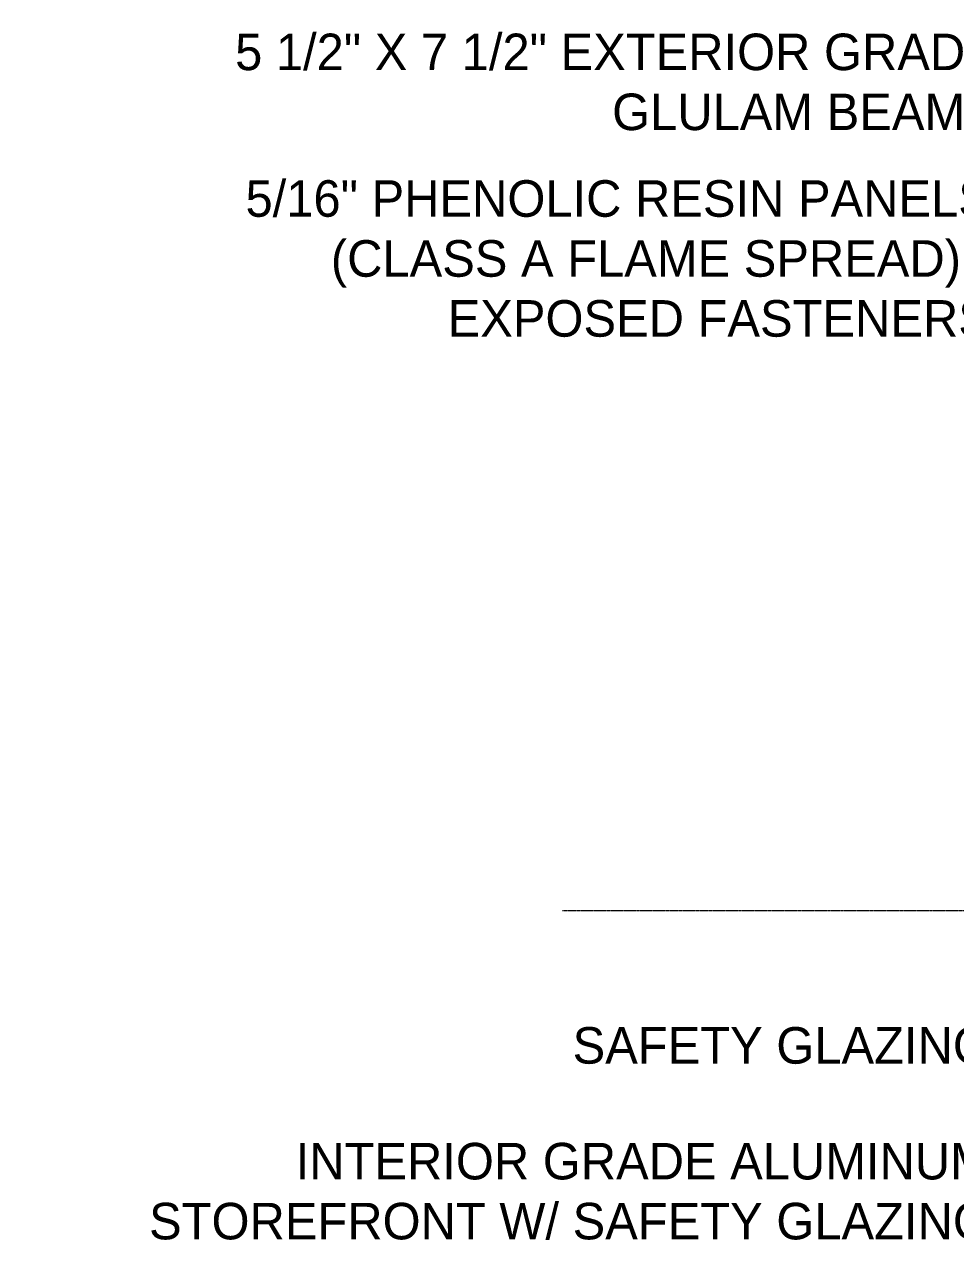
# Model space of a CAD drawing. Header units: inches. Extents: x -23445 to -52, y -314 to 853.
# Drawn here: x -9651 to -9212, y -159 to 418 of the extents above; entities that cross this region are included whole.
import ezdxf

# ---------------------------------------------------------------- set-up
doc = ezdxf.new("R2010")
doc.units = ezdxf.units.IN
doc.header["$MEASUREMENT"] = 0
doc.linetypes.add('Grid Line 1_2_', pattern=[0.875, 0.5, -0.125, 0.125, -0.125])
doc.layers.add('A-ANNO-IDEN', color=131, linetype='Continuous', lineweight=9)
doc.layers.add('A-FLOR-LEVL', color=51, linetype='Continuous', lineweight=9)
doc.styles.add('Century Gothic', font='GOTHIC.TTF', dxfattribs={"height": 17.245342})

msp = doc.modelspace()

# ---------------------------------------------------------------- linework, layer by layer
at = {"layer": 'A-FLOR-LEVL', "linetype": 'Grid Line 1_2_'}
msp.add_line((-9397.52325, 0), (-6347.23966, 0), dxfattribs=at)

# ---------------------------------------------------------------- texts
at = {"layer": 'A-ANNO-IDEN', "char_height": 17.2453416, "attachment_point": 3, "line_spacing_factor": 0.984117, "style": 'Century Gothic', "bg_fill": 3, "box_fill_scale": 1.25, "bg_fill_color": 0, "bg_fill_transparency": 0}
for s, insert, width in [('5 1/2" X 7 1/2" EXTERIOR GRADE\\PGLULAM BEAMS', (-9192.07317, 413.84315), 425.088), ('5/16" PHENOLIC RESIN PANELS\\P(CLASS A FLAME SPREAD) -\\PEXPOSED FASTENERS', (-9195.35067, 344.66245), 407.16), ('SAFETY GLAZING', (-9195.35067, -54.95782), 225.504), ('INTERIOR GRADE ALUMINUM\\PSTOREFRONT W/ SAFETY GLAZING', (-9195.35067, -109.58387), 451.656)]:
    msp.add_mtext(s, dxfattribs=dict(at, insert=insert, width=width))

doc.saveas('drawing.dxf')
